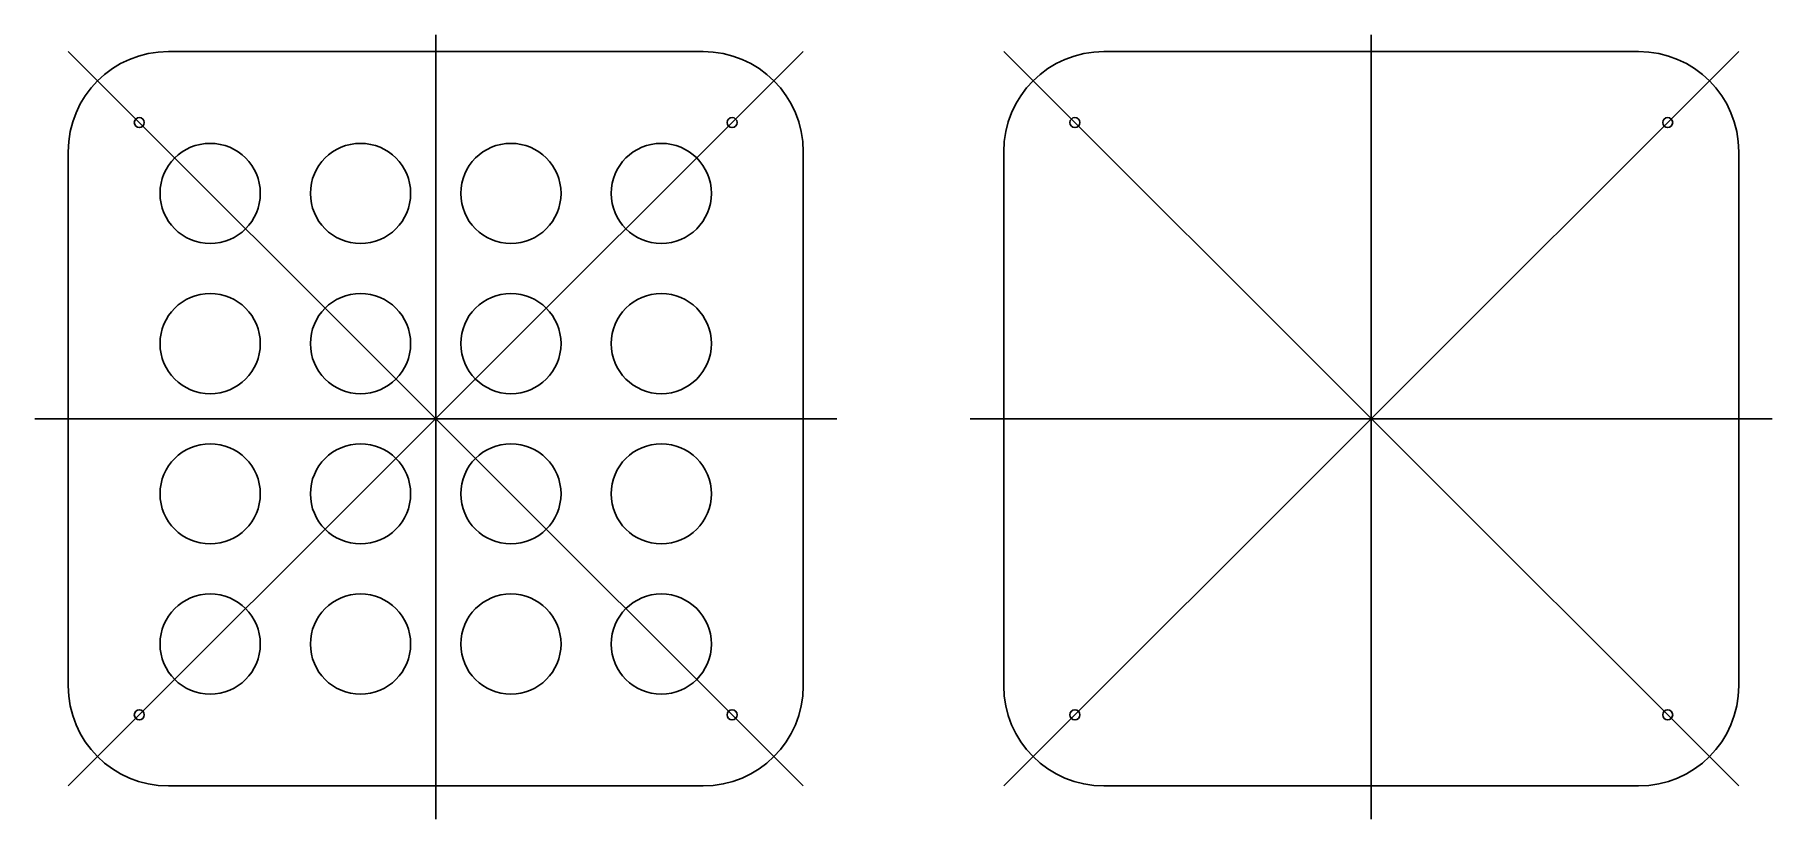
# Model space of a CAD drawing. Header units: centimetres. Extents: x -12 to 40, y -12 to 11.5.
import ezdxf

# ---------------------------------------------------------------- set-up
doc = ezdxf.new("R2010")
doc.units = ezdxf.units.CM
doc.header["$MEASUREMENT"] = 0
doc.layers.add('Raspberry Pi Pico Midi v1_Sketch1', color=7, linetype='Continuous')
doc.layers.add('Raspberry Pi Pico Midi v1_Sketch2', color=7, linetype='Continuous')

msp = doc.modelspace()

# ---------------------------------------------------------------- linework, layer by layer
at = {"layer": 'Raspberry Pi Pico Midi v1_Sketch1'}
for p, q in [((0, 11.504), (0, -12)), ((11, 11), (-11, -11)), ((-11, 11), (11, -11)), ((8, 11), (-8, 11)), ((-11, 8), (-11, -8)), ((11, -8), (11, 8)), ((-12, 0), (12, 0)), ((-8, -11), (8, -11))]:
    msp.add_line(p, q, dxfattribs=at)
for centre, radius in [((-8.871, 8.871), 0.15), ((8.871, 8.871), 0.15), ((-6.75, 6.75), 1.5), ((-2.25, 6.75), 1.5), ((2.25, 6.75), 1.5), ((6.75, 6.75), 1.5), ((-6.75, 2.25), 1.5), ((-2.25, 2.25), 1.5), ((2.25, 2.25), 1.5), ((6.75, 2.25), 1.5), ((-6.75, -2.25), 1.5), ((-2.25, -2.25), 1.5), ((2.25, -2.25), 1.5), ((6.75, -2.25), 1.5), ((-6.75, -6.75), 1.5), ((-2.25, -6.75), 1.5), ((2.25, -6.75), 1.5), ((6.75, -6.75), 1.5), ((-8.871, -8.871), 0.15), ((8.871, -8.871), 0.15)]:
    msp.add_circle(centre, radius, dxfattribs=at)
for centre, start, end in [((-8, 8), 90, 180), ((8, 8), 0, 90), ((-8, -8), 180, 270), ((8, -8), 270, 360)]:
    msp.add_arc(centre, 3, start, end, dxfattribs=at)
msp.add_point((0, 0), dxfattribs=at)
msp.add_point((0, 0), dxfattribs=at)
at = {"layer": 'Raspberry Pi Pico Midi v1_Sketch2'}
for p, q in [((0, 11.504), (0, -12)), ((28, 11.504), (28, -12)), ((11, 11), (-11, -11)), ((-11, 11), (11, -11)), ((8, 11), (-8, 11)), ((39, 11), (17, -11)), ((17, 11), (39, -11)), ((36, 11), (20, 11)), ((-11, 8), (-11, -8)), ((11, -8), (11, 8)), ((17, 8), (17, -8)), ((39, -8), (39, 8)), ((-12, 0), (12, 0)), ((16, 0), (40, 0)), ((-8, -11), (8, -11)), ((20, -11), (36, -11))]:
    msp.add_line(p, q, dxfattribs=at)
for centre, radius in [((-8.871, 8.871), 0.15), ((8.871, 8.871), 0.15), ((19.129, 8.871), 0.15), ((36.871, 8.871), 0.15), ((-6.75, 6.75), 1.5), ((-2.25, 6.75), 1.5), ((2.25, 6.75), 1.5), ((6.75, 6.75), 1.5), ((-6.75, 2.25), 1.5), ((-2.25, 2.25), 1.5), ((2.25, 2.25), 1.5), ((6.75, 2.25), 1.5), ((-6.75, -2.25), 1.5), ((-2.25, -2.25), 1.5), ((2.25, -2.25), 1.5), ((6.75, -2.25), 1.5), ((-6.75, -6.75), 1.5), ((-2.25, -6.75), 1.5), ((2.25, -6.75), 1.5), ((6.75, -6.75), 1.5), ((-8.871, -8.871), 0.15), ((8.871, -8.871), 0.15), ((19.129, -8.871), 0.15), ((36.871, -8.871), 0.15)]:
    msp.add_circle(centre, radius, dxfattribs=at)
for centre, start, end in [((-8, 8), 90, 180), ((8, 8), 0, 90), ((20, 8), 90, 180), ((36, 8), 0, 90), ((-8, -8), 180, 270), ((8, -8), 270, 360), ((20, -8), 180, 270), ((36, -8), 270, 360)]:
    msp.add_arc(centre, 3, start, end, dxfattribs=at)
for p in [(0, 0), (0, 0), (0, 0), (28, 0), (28, 0)]:
    msp.add_point(p, dxfattribs=at)

doc.saveas('drawing.dxf')
